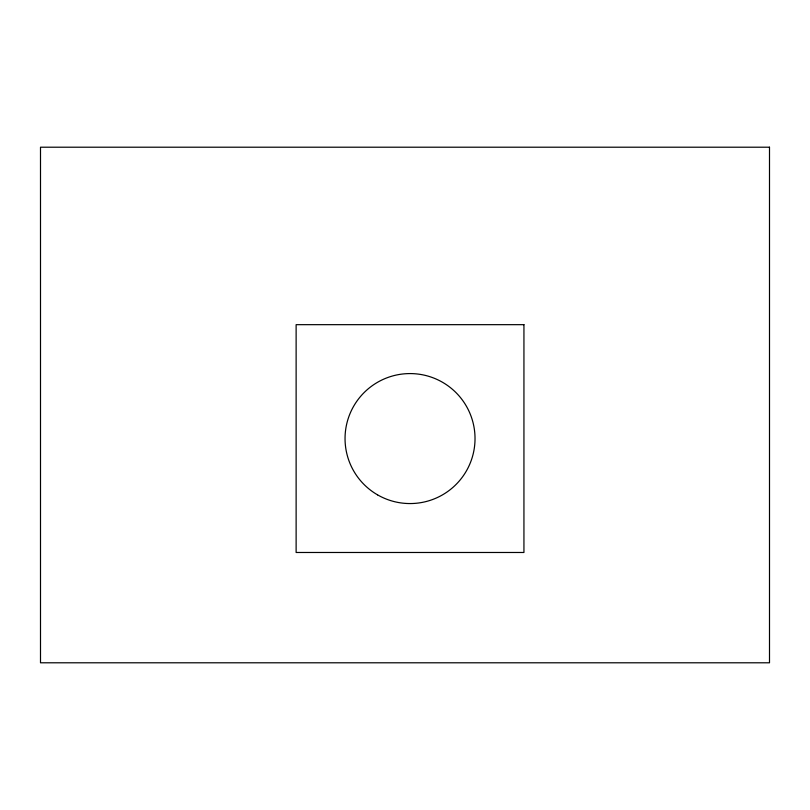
<?xml version="1.0" encoding="UTF-8"?>
<svg xmlns="http://www.w3.org/2000/svg" width="810" height="810" viewBox="0 0 810 810"><rect width="100%" height="100%" fill="white"/><g stroke="black" fill="none" stroke-linecap="round" stroke-linejoin="round"><path stroke-width="1.21" d="M769.5 147.207L40.5 147.207L40.5 662.793L769.5 662.793L769.5 147.207M523.938 324.668L296.126 324.668L296.126 552.481L523.938 552.481L523.938 324.668M377.541 494.849A64.982 64.982 0 0 0 475.024 438.575A64.982 64.982 0 0 0 377.541 382.29A64.982 64.982 0 0 0 377.541 494.849"/></g></svg>
